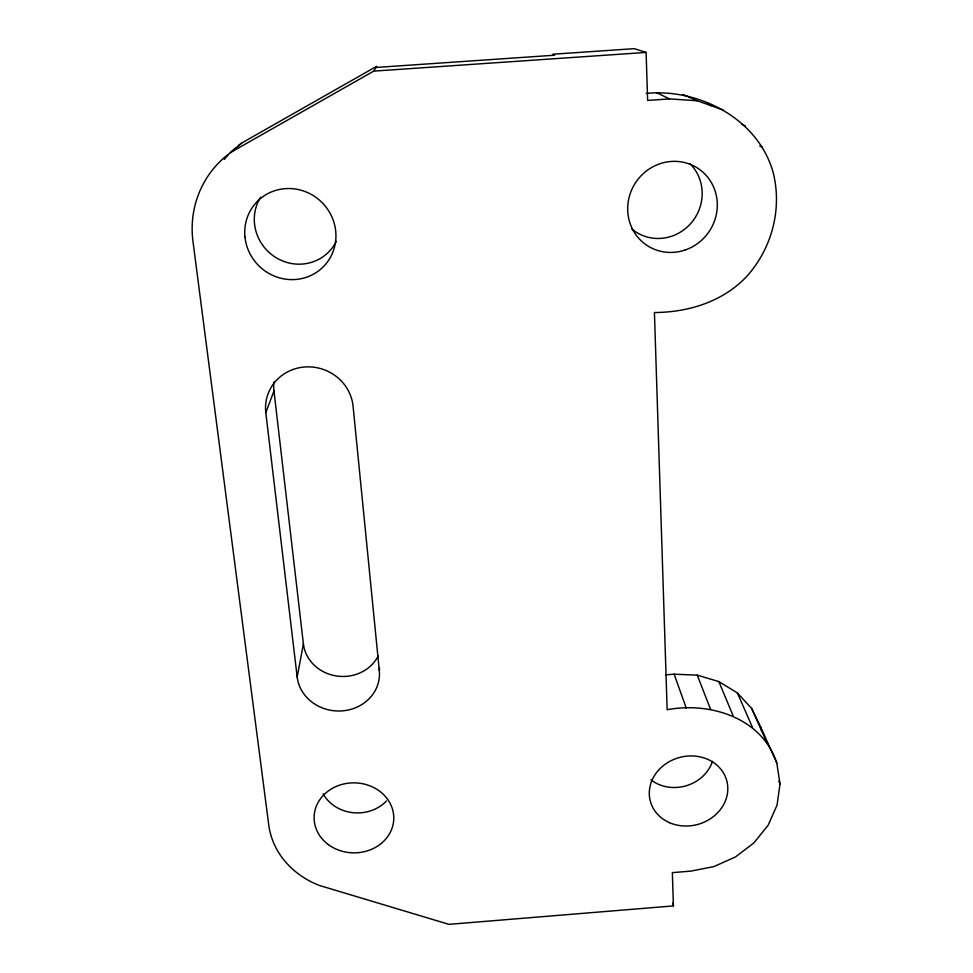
<?xml version="1.0" encoding="UTF-8"?>
<svg xmlns="http://www.w3.org/2000/svg" width="973" height="973" viewBox="0 0 973 973"><rect width="100%" height="100%" fill="white"/><g stroke="black" fill="none" stroke-linecap="round" stroke-linejoin="round"><path stroke-width="1.46" d="M273.972 381.878A41.851 40.088 20.1 0 0 273.972 390.927L265.811 412.71L297.179 677.062A41.292 37.461 3.9 0 0 342.277 710.874A41.292 37.461 3.9 0 0 379.312 670.652L379.519 667.66M665.714 674.848L674.143 674.18L697.252 675.153L718.852 681.574L737.412 692.958L751.655 708.466L760.643 726.94L776.795 762.99L780.03 783.922L777.05 805.145L768.135 825.238L753.941 842.873L735.479 856.945L713.951 866.566L690.769 871.127L672.355 872.635L673.425 905.912L448.967 924.35L319.01 885.333A85.539 75.128 0.9 0 1 268.755 825.007L192.97 241.438A99.684 95.974 44.3 0 1 231.465 151.97L241.9 142.909L376.648 66.322L373.766 71.114L231.465 151.97M297.179 677.062L303.394 643.846L273.972 390.927M776.795 762.99C762.187 717.989 710.12 701.569 667.15 709.731L654.428 312.528C688.714 312.333 723.438 301.557 747.228 275.858C772.015 248.03 782.304 208.83 773.17 172.574C758.308 118.961 699.307 88.178 646.254 93.42M375.955 67.465L554.61 55.218L552.895 54.233L634.311 48.65L646.096 52.42L647.641 100.426L669.558 98.905L697.3 100.754L723.219 110.01M373.766 71.114L646.096 52.42M682.912 94.454L697.3 100.754M741.572 124.179L745.452 125.931M656.629 92.69L669.558 98.905M759.767 145.974L762.479 147.312M707.493 103.235L711.008 105.753M751.655 708.466L767.454 743.786M778.826 781.197L780.03 783.922M737.412 692.958L752.579 727.682M718.852 681.574L733.155 715.848M697.252 675.153L710.533 709.195M674.143 674.18L686.293 708.222M672.659 903.066L673.425 905.912M760.643 726.94L761.093 729.823M379.312 670.652L353.077 406.264A44.077 42.034 18.4 0 0 304.817 366.979A44.077 42.034 18.4 0 0 265.811 412.71M386.488 800.961A38.008 33.69 1.2 0 1 323.121 793.773M378.132 656.033A39.309 35.94 4.3 0 1 336.074 675.919A39.309 35.94 4.3 0 1 303.394 643.846M224.289 159.463A94.527 91.097 46.6 0 1 228.229 154.902M230.333 152.712A94.527 91.097 46.6 0 1 235.928 147.543M238.276 145.622A94.527 91.097 46.6 0 1 241.9 142.909M336.293 241.377A44.028 42.435 46.5 0 1 276.855 258.125A44.028 42.435 46.5 0 1 260.46 197.264M712.467 761.275A37.752 33.41 -15.2 0 1 650.913 779.787M690.003 163.707A43.797 41.948 -57.5 0 1 690.635 223.608A43.797 41.948 -57.5 0 1 631.818 228.947M244.977 237.096A46.436 44.709 44.1 0 0 317.137 271.917A46.436 44.709 44.1 0 0 308.891 193.189A46.436 44.709 44.1 0 0 244.977 237.096M328.327 844.576A39.844 35.004 0.9 0 0 393.177 824.082A39.844 35.004 0.9 0 0 340.307 784.919A39.844 35.004 0.9 0 0 328.327 844.576M669.46 822.659A39.565 34.7 -15 0 0 727.804 788.118A39.565 34.7 -15 0 0 668.378 762.163A39.565 34.7 -15 0 0 669.46 822.659M684.98 250.061A46.193 44.15 -55.5 0 0 703.528 172.732A46.193 44.15 -55.5 0 0 628.972 197.884A46.193 44.15 -55.5 0 0 684.98 250.061"/></g></svg>
